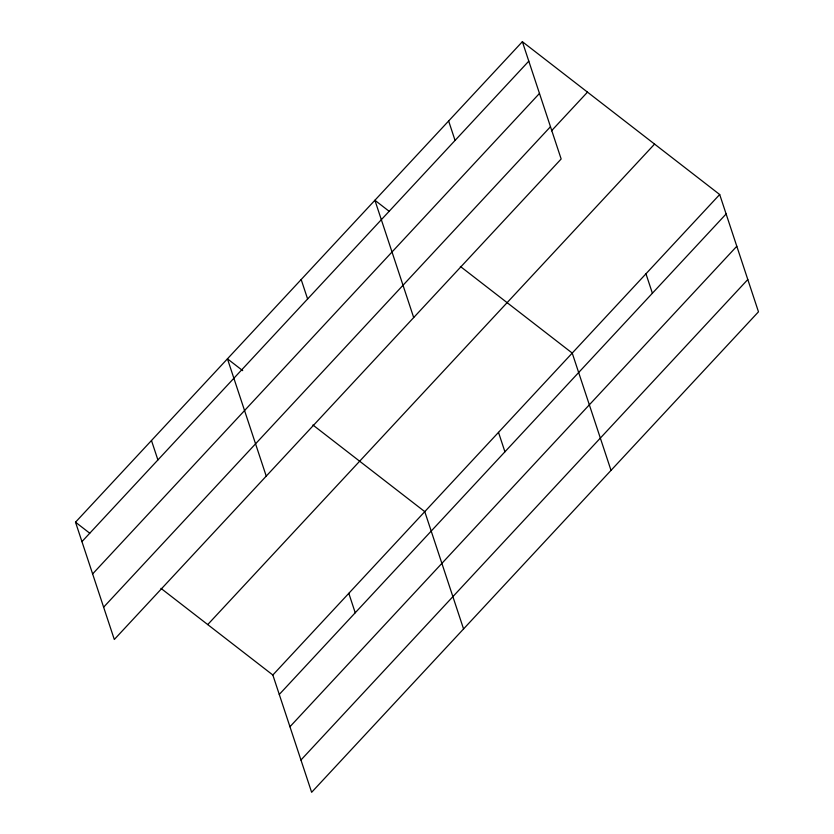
<?xml version="1.0" encoding="UTF-8"?>
<svg xmlns="http://www.w3.org/2000/svg" width="834" height="834" viewBox="0 0 834 834"><rect width="100%" height="100%" fill="white"/><g stroke="black" fill="none" stroke-linecap="round" stroke-linejoin="round"><path stroke-width="1.25" d="M522.365 41.7L561.157 158.992L114.31 639.48L75.519 522.188L522.365 41.7L719.69 194.52L758.481 311.812L311.635 792.3L272.843 675.008L160.962 588.366M81.94 541.631L528.798 61.143M92.626 573.917L539.473 93.429M103.624 607.183L550.482 126.705M551.493 130.823L587.49 92.136M207.729 624.583L654.575 144.094M272.843 675.008L719.69 194.52M279.275 694.451L726.122 213.963M289.951 726.737L736.808 246.259M300.949 760.014L747.806 279.526M389.155 211.294L374.904 200.264L413.695 317.556M460.358 266.442L572.228 353.084L611.02 470.376M242.704 370.64L227.442 358.818L266.234 476.11M312.896 424.996L424.777 511.649L463.558 628.93M75.519 522.188L89.759 533.218M645.964 273.802L652.396 293.245M448.64 120.982L455.062 140.425M498.503 432.366L504.935 451.809M301.178 279.536L307.61 298.979M348.81 593.328L355.232 612.771M151.475 440.508L157.907 459.941"/></g></svg>
